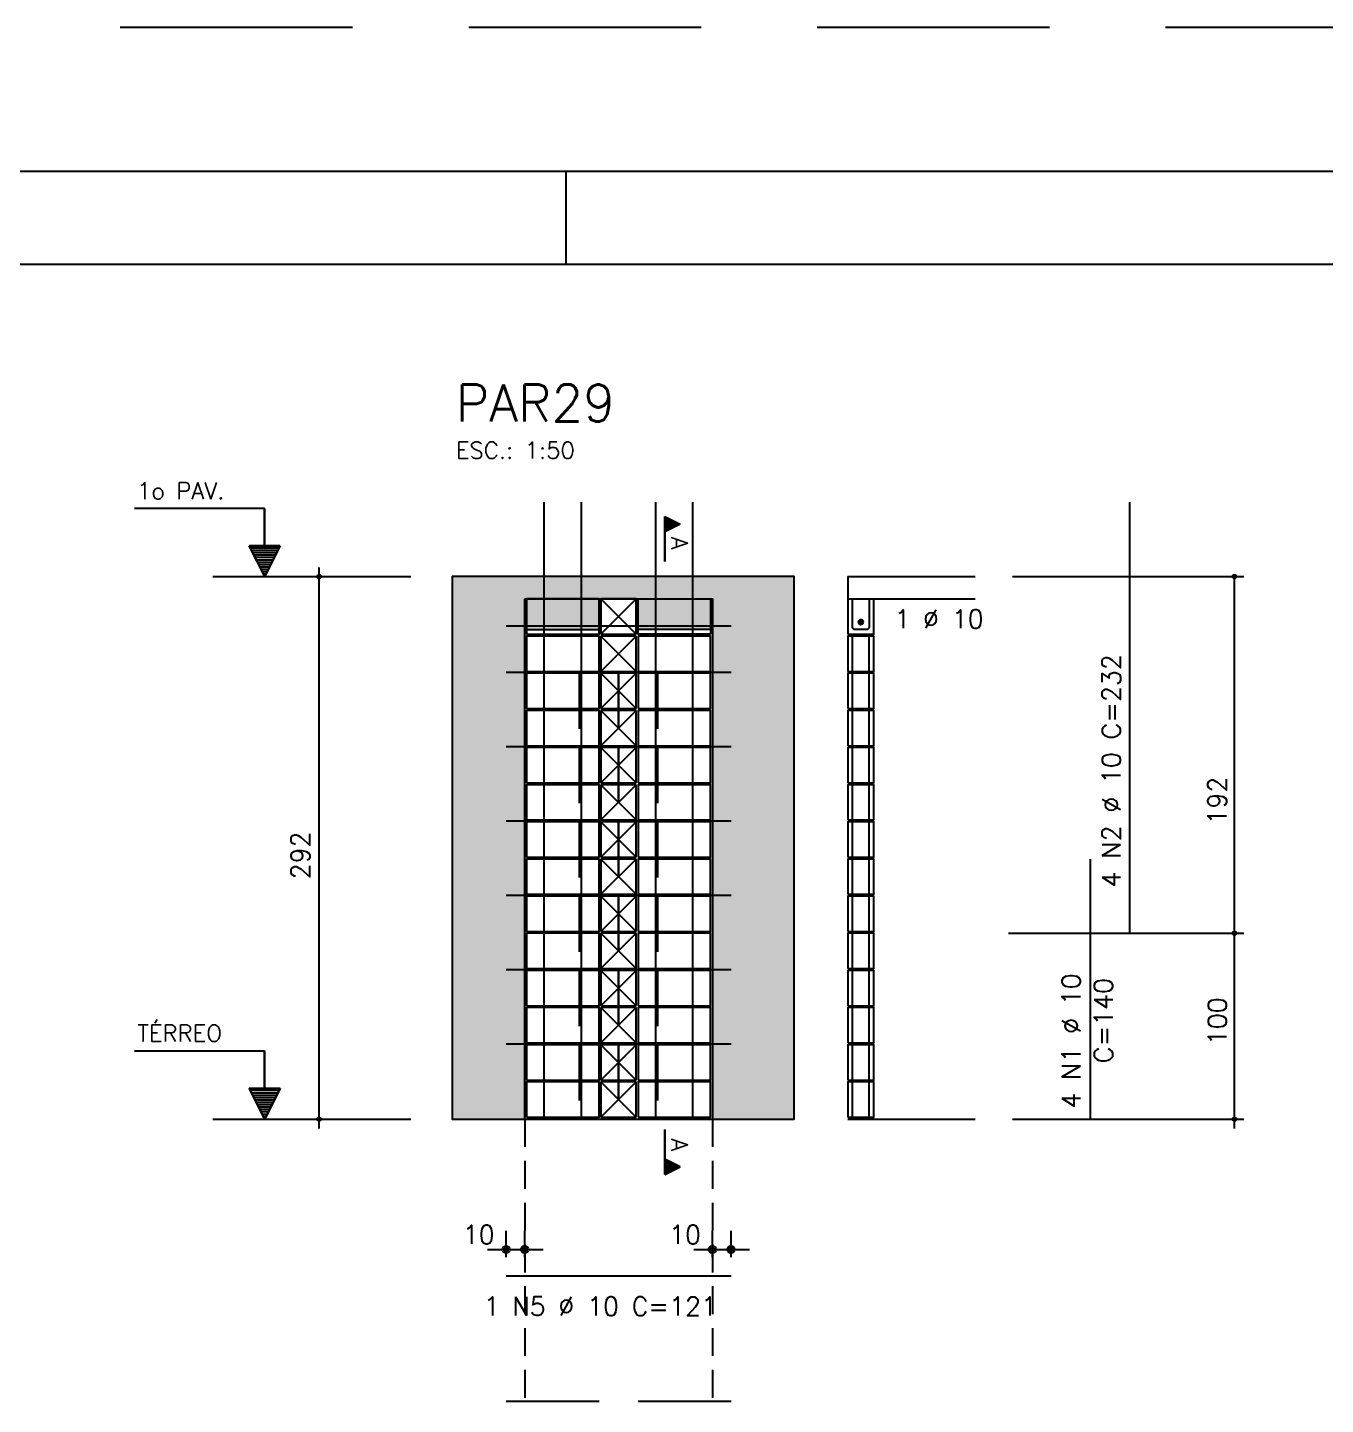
# Model space of a CAD drawing. Extents: x -1.9 to 86, y -1.6 to 60.9.
# Drawn here: x 41.3 to 55.27, y 46.12 to 60.95 of the extents above; entities that cross this region are included whole.
import ezdxf

# ---------------------------------------------------------------- set-up
doc = ezdxf.new("R2010")
doc.units = 0
doc.header["$MEASUREMENT"] = 0
doc.linetypes.add('ESTILO_TQS_0001', pattern=[0.45, 0.3, -0.15])
doc.linetypes.add('HIDDEN', pattern=[0.375, 0.25, -0.125])
doc.layers.get('0').update_dxf_attribs({"linetype": 'CONTINUOUS'})
doc.layers.get('Defpoints').update_dxf_attribs({"linetype": 'CONTINUOUS'})
for name, color, linetype in [('ARQ_FOLHA', 7, 'CONTINUOUS'), ('PENA_01', 1, 'CONTINUOUS'), ('PENA_02', 2, 'CONTINUOUS'), ('PENA_03', 3, 'CONTINUOUS'), ('PENA_05', 5, 'CONTINUOUS'), ('PENA_06', 6, 'CONTINUOUS'), ('PENA_09', 254, 'CONTINUOUS'), ('PENA_11', 252, 'CONTINUOUS')]:
    doc.layers.add(name, color=color, linetype=linetype)
doc.styles.get("Standard").update_dxf_attribs({"font": 'ROMANS.SHX'})

# ---------------------------------------------------------------- blocks, each defined once
blk = doc.blocks.new('FOLHA A1 - 841 X 594')
at = {"layer": 'ARQ_FOLHA', "color": 1}
blk.add_line((-370, 584), (-370, 594), dxfattribs=at)
for points in [[(-841, 0), (0, 0), (0, 594), (-841, 594)], [(-816, 10), (-10, 10), (-10, 584), (-816, 584)]]:
    blk.add_lwpolyline(points, close=True, dxfattribs=at)
at = {"layer": 'Defpoints', "color": 8, "linetype": 'HIDDEN', "ltscale": 100}
blk.add_lwpolyline([(-860.5, 609.5), (-860.5, -15.5), (19.5, -15.5), (19.5, 609.5)], close=True, dxfattribs=at)
blk = doc.blocks.new('*U24')
blk.add_blockref('FOLHA A1 - 841 X 594', (0, 0))

msp = doc.modelspace()

# ---------------------------------------------------------------- linework, layer by layer
at = {"layer": 'PENA_01', "linetype": 'Continuous'}
for p, q in [((43.294445, 55.036139), (45.425308, 55.036139)), ((46.672801, 54.466139), (47.452801, 54.466139)), ((48.652801, 54.466139), (47.872801, 54.466139)), ((43.294445, 49.196139), (45.425308, 49.196139)), ((46.452801, 47.708785), (46.452801, 47.992582)), ((46.652801, 47.708785), (46.652801, 47.992582)), ((48.672801, 47.708785), (48.672801, 47.992582)), ((48.872801, 47.708785), (48.872801, 47.992582)), ((46.252801, 47.792582), (46.852801, 47.792582)), ((48.472801, 47.792582), (49.072801, 47.792582))]:
    msp.add_line(p, q, dxfattribs=at)
at = {"layer": 'PENA_01', "linetype": 'ESTILO_TQS_0001'}
for p, q in [((46.652801, 49.196139), (46.652801, 46.160225)), ((48.672801, 49.196139), (48.672801, 46.160225))]:
    msp.add_line(p, q, dxfattribs=at)
at = {"layer": 'PENA_02', "linetype": 'Continuous'}
for p, q in [((47.852801, 54.796139), (47.472801, 54.796139)), ((47.472801, 54.796139), (47.472801, 54.416139)), ((47.852801, 54.416139), (47.852801, 54.796139)), ((47.472801, 54.416139), (47.852801, 54.416139)), ((47.852801, 54.396139), (47.472801, 54.396139)), ((47.472801, 54.396139), (47.472801, 54.016139)), ((47.852801, 54.016139), (47.852801, 54.396139)), ((47.472801, 54.016139), (47.852801, 54.016139)), ((47.852801, 53.996139), (47.472801, 53.996139)), ((47.472801, 53.996139), (47.472801, 53.616139)), ((47.852801, 53.616139), (47.852801, 53.996139)), ((47.472801, 53.616139), (47.852801, 53.616139)), ((47.852801, 53.596139), (47.472801, 53.596139)), ((47.472801, 53.596139), (47.472801, 53.216139)), ((47.852801, 53.216139), (47.852801, 53.596139)), ((47.472801, 53.216139), (47.852801, 53.216139)), ((47.852801, 53.196139), (47.472801, 53.196139)), ((47.472801, 53.196139), (47.472801, 52.816139)), ((47.852801, 52.816139), (47.852801, 53.196139)), ((47.472801, 52.816139), (47.852801, 52.816139)), ((47.852801, 52.796139), (47.472801, 52.796139)), ((47.472801, 52.796139), (47.472801, 52.416139)), ((47.852801, 52.416139), (47.852801, 52.796139)), ((47.472801, 52.416139), (47.852801, 52.416139)), ((47.852801, 52.396139), (47.472801, 52.396139)), ((47.472801, 52.396139), (47.472801, 52.016139)), ((47.852801, 52.016139), (47.852801, 52.396139)), ((47.472801, 52.016139), (47.852801, 52.016139)), ((47.852801, 51.996139), (47.472801, 51.996139)), ((47.472801, 51.996139), (47.472801, 51.616139)), ((47.852801, 51.616139), (47.852801, 51.996139)), ((47.472801, 51.616139), (47.852801, 51.616139)), ((47.852801, 51.596139), (47.472801, 51.596139)), ((47.472801, 51.596139), (47.472801, 51.216139)), ((47.852801, 51.216139), (47.852801, 51.596139)), ((47.472801, 51.216139), (47.852801, 51.216139)), ((47.852801, 51.196139), (47.472801, 51.196139)), ((47.472801, 51.196139), (47.472801, 50.816139)), ((47.852801, 50.816139), (47.852801, 51.196139)), ((47.472801, 50.816139), (47.852801, 50.816139)), ((47.852801, 50.796139), (47.472801, 50.796139)), ((47.472801, 50.796139), (47.472801, 50.416139)), ((47.852801, 50.416139), (47.852801, 50.796139)), ((47.472801, 50.416139), (47.852801, 50.416139)), ((47.852801, 50.396139), (47.472801, 50.396139)), ((47.472801, 50.396139), (47.472801, 50.016139)), ((47.852801, 50.016139), (47.852801, 50.396139)), ((47.472801, 50.016139), (47.852801, 50.016139)), ((47.852801, 49.996139), (47.472801, 49.996139)), ((47.472801, 49.996139), (47.472801, 49.616139)), ((47.852801, 49.616139), (47.852801, 49.996139)), ((47.472801, 49.616139), (47.852801, 49.616139)), ((47.852801, 49.596139), (47.472801, 49.596139)), ((47.472801, 49.596139), (47.472801, 49.216139)), ((47.852801, 49.216139), (47.852801, 49.596139)), ((47.472801, 49.216139), (47.852801, 49.216139)), ((46.652801, 49.196139), (48.672801, 49.196139))]:
    msp.add_line(p, q, dxfattribs=at)
for points in [[(46.652801, 54.796139), (48.672801, 54.796139), (48.672801, 49.196139), (49.552801, 49.196139), (49.552801, 55.036139), (45.872801, 55.036139), (45.872801, 49.196139), (46.652801, 49.196139), (46.652801, 54.796139)], [(46.672801, 54.416139), (47.452801, 54.416139), (47.452801, 54.796139), (46.672801, 54.796139), (46.672801, 54.416139)], [(48.652801, 54.416139), (47.872801, 54.416139), (47.872801, 54.796139), (48.652801, 54.796139), (48.652801, 54.416139)], [(46.672801, 54.016139), (47.452801, 54.016139), (47.452801, 54.396139), (46.672801, 54.396139), (46.672801, 54.016139)], [(47.872801, 54.016139), (48.652801, 54.016139), (48.652801, 54.396139), (47.872801, 54.396139), (47.872801, 54.016139)], [(46.672801, 53.616139), (47.452801, 53.616139), (47.452801, 53.996139), (46.672801, 53.996139), (46.672801, 53.616139)], [(47.872801, 53.616139), (48.652801, 53.616139), (48.652801, 53.996139), (47.872801, 53.996139), (47.872801, 53.616139)], [(46.672801, 53.216139), (47.452801, 53.216139), (47.452801, 53.596139), (46.672801, 53.596139), (46.672801, 53.216139)], [(47.872801, 53.216139), (48.652801, 53.216139), (48.652801, 53.596139), (47.872801, 53.596139), (47.872801, 53.216139)], [(46.672801, 52.816139), (47.452801, 52.816139), (47.452801, 53.196139), (46.672801, 53.196139), (46.672801, 52.816139)], [(47.872801, 52.816139), (48.652801, 52.816139), (48.652801, 53.196139), (47.872801, 53.196139), (47.872801, 52.816139)], [(46.672801, 52.416139), (47.452801, 52.416139), (47.452801, 52.796139), (46.672801, 52.796139), (46.672801, 52.416139)], [(47.872801, 52.416139), (48.652801, 52.416139), (48.652801, 52.796139), (47.872801, 52.796139), (47.872801, 52.416139)], [(46.672801, 52.016139), (47.452801, 52.016139), (47.452801, 52.396139), (46.672801, 52.396139), (46.672801, 52.016139)], [(47.872801, 52.016139), (48.652801, 52.016139), (48.652801, 52.396139), (47.872801, 52.396139), (47.872801, 52.016139)], [(46.672801, 51.616139), (47.452801, 51.616139), (47.452801, 51.996139), (46.672801, 51.996139), (46.672801, 51.616139)], [(47.872801, 51.616139), (48.652801, 51.616139), (48.652801, 51.996139), (47.872801, 51.996139), (47.872801, 51.616139)], [(46.672801, 51.216139), (47.452801, 51.216139), (47.452801, 51.596139), (46.672801, 51.596139), (46.672801, 51.216139)], [(47.872801, 51.216139), (48.652801, 51.216139), (48.652801, 51.596139), (47.872801, 51.596139), (47.872801, 51.216139)], [(46.672801, 50.816139), (47.452801, 50.816139), (47.452801, 51.196139), (46.672801, 51.196139), (46.672801, 50.816139)], [(47.872801, 50.816139), (48.652801, 50.816139), (48.652801, 51.196139), (47.872801, 51.196139), (47.872801, 50.816139)], [(46.672801, 50.416139), (47.452801, 50.416139), (47.452801, 50.796139), (46.672801, 50.796139), (46.672801, 50.416139)], [(47.872801, 50.416139), (48.652801, 50.416139), (48.652801, 50.796139), (47.872801, 50.796139), (47.872801, 50.416139)], [(46.672801, 50.016139), (47.452801, 50.016139), (47.452801, 50.396139), (46.672801, 50.396139), (46.672801, 50.016139)], [(47.872801, 50.016139), (48.652801, 50.016139), (48.652801, 50.396139), (47.872801, 50.396139), (47.872801, 50.016139)], [(46.672801, 49.616139), (47.452801, 49.616139), (47.452801, 49.996139), (46.672801, 49.996139), (46.672801, 49.616139)], [(47.872801, 49.616139), (48.652801, 49.616139), (48.652801, 49.996139), (47.872801, 49.996139), (47.872801, 49.616139)], [(46.672801, 49.216139), (47.452801, 49.216139), (47.452801, 49.596139), (46.672801, 49.596139), (46.672801, 49.216139)], [(47.872801, 49.216139), (48.652801, 49.216139), (48.652801, 49.596139), (47.872801, 49.596139), (47.872801, 49.216139)]]:
    msp.add_lwpolyline(points, dxfattribs=at)
for centre, radius in [((44.440591, 55.036139), 0.02), ((44.440591, 55.036139), 0.01), ((54.290771, 55.036139), 0.02), ((54.290771, 55.036139), 0.01), ((54.290771, 51.196139), 0.02), ((54.290771, 51.196139), 0.01), ((44.440591, 49.196139), 0.02), ((54.290771, 49.196139), 0.02), ((44.440591, 49.196139), 0.01), ((54.290771, 49.196139), 0.01), ((46.452801, 47.792582), 0.04), ((46.452801, 47.792582), 0.02), ((46.652801, 47.792582), 0.04), ((46.652801, 47.792582), 0.02), ((48.672801, 47.792582), 0.04), ((48.672801, 47.792582), 0.02), ((48.872801, 47.792582), 0.04), ((48.872801, 47.792582), 0.02)]:
    msp.add_circle(centre, radius, dxfattribs=at)
at = {"layer": 'PENA_03', "linetype": 'Continuous'}
for p, q in [((43.853444, 55.768004), (42.453444, 55.768004)), ((43.853444, 55.368004), (43.853444, 55.768004)), ((43.854844, 55.368004), (43.854844, 55.769404)), ((48.160748, 55.197454), (48.160748, 55.683836)), ((48.160748, 55.683836), (48.326681, 55.60087)), ((48.161443, 55.682708), (48.32512, 55.60087)), ((48.326681, 55.60087), (48.161443, 55.518251)), ((48.161444, 55.682708), (48.161444, 55.519031)), ((48.32512, 55.60087), (48.161444, 55.519031)), ((48.173512, 55.677454), (48.173512, 55.524285)), ((48.186276, 55.671072), (48.186276, 55.530667)), ((48.19904, 55.66469), (48.19904, 55.537049)), ((48.211804, 55.658308), (48.211804, 55.543431)), ((48.224568, 55.651926), (48.224568, 55.549813)), ((48.237332, 55.645544), (48.237332, 55.556195)), ((48.250096, 55.639162), (48.250096, 55.562577)), ((48.26286, 55.63278), (48.26286, 55.568959)), ((48.275624, 55.626398), (48.275624, 55.575341)), ((48.288388, 55.620016), (48.288388, 55.581723)), ((48.301153, 55.613634), (48.301153, 55.588105)), ((48.313917, 55.607252), (48.313917, 55.594488)), ((48.161444, 55.518251), (48.161444, 55.197454)), ((43.854144, 55.036139), (43.688211, 55.368004)), ((43.688211, 55.368004), (43.853444, 55.368004)), ((43.854144, 55.039261), (43.690467, 55.366613)), ((44.01782, 55.366613), (43.690467, 55.366613)), ((44.007312, 55.342476), (43.700974, 55.342476)), ((43.994548, 55.316948), (43.713739, 55.316948)), ((44.020076, 55.368004), (43.854144, 55.036139)), ((44.01782, 55.366614), (43.854144, 55.03926)), ((43.854844, 55.368004), (44.020076, 55.368004)), ((43.981784, 55.29142), (43.726503, 55.29142)), ((43.96902, 55.265892), (43.739267, 55.265892)), ((43.956256, 55.240364), (43.752031, 55.240364)), ((43.943492, 55.214836), (43.764795, 55.214836)), ((43.930728, 55.189308), (43.777559, 55.189308)), ((43.917964, 55.16378), (43.790323, 55.16378)), ((43.9052, 55.138252), (43.803087, 55.138252)), ((43.892436, 55.112724), (43.815851, 55.112724)), ((43.879672, 55.087195), (43.828615, 55.087195)), ((43.866908, 55.061667), (43.84138, 55.061667)), ((44.440591, 49.095606), (44.440591, 55.136139)), ((50.130776, 55.036139), (50.130776, 54.416139)), ((50.130776, 55.036139), (51.501455, 55.036139)), ((51.901455, 55.036139), (54.390771, 55.036139)), ((54.290771, 49.095606), (54.290771, 55.036139)), ((47.472801, 54.416139), (47.852801, 54.796139)), ((47.852801, 54.416139), (47.472801, 54.796139)), ((50.130776, 54.796139), (51.501455, 54.796139)), ((47.472801, 54.016139), (47.852801, 54.396139)), ((47.852801, 54.016139), (47.472801, 54.396139)), ((50.180776, 54.016139), (50.180776, 54.396139)), ((50.360776, 54.016139), (50.360776, 54.396139)), ((47.472801, 53.616139), (47.852801, 53.996139)), ((47.852801, 53.616139), (47.472801, 53.996139)), ((50.180776, 53.616139), (50.180776, 53.996139)), ((50.360776, 53.616139), (50.360776, 53.996139)), ((47.472801, 53.216139), (47.852801, 53.596139)), ((47.852801, 53.216139), (47.472801, 53.596139)), ((50.180776, 53.216139), (50.180776, 53.596139)), ((50.360776, 53.216139), (50.360776, 53.596139)), ((47.472801, 52.816139), (47.852801, 53.196139)), ((47.852801, 52.816139), (47.472801, 53.196139)), ((50.180776, 52.816139), (50.180776, 53.196139)), ((50.360776, 52.816139), (50.360776, 53.196139)), ((47.472801, 52.416139), (47.852801, 52.796139)), ((47.852801, 52.416139), (47.472801, 52.796139)), ((50.180776, 52.416139), (50.180776, 52.796139)), ((50.360776, 52.416139), (50.360776, 52.796139)), ((47.472801, 52.016139), (47.852801, 52.396139)), ((47.852801, 52.016139), (47.472801, 52.396139)), ((50.180776, 52.016139), (50.180776, 52.396139)), ((50.360776, 52.016139), (50.360776, 52.396139)), ((47.472801, 51.616139), (47.852801, 51.996139)), ((47.852801, 51.616139), (47.472801, 51.996139)), ((50.180776, 51.616139), (50.180776, 51.996139)), ((50.360776, 51.616139), (50.360776, 51.996139)), ((47.472801, 51.216139), (47.852801, 51.596139)), ((47.852801, 51.216139), (47.472801, 51.596139)), ((50.180776, 51.216139), (50.180776, 51.596139)), ((50.360776, 51.216139), (50.360776, 51.596139)), ((47.472801, 50.816139), (47.852801, 51.196139)), ((47.852801, 50.816139), (47.472801, 51.196139)), ((50.180776, 50.816139), (50.180776, 51.196139)), ((50.360776, 50.816139), (50.360776, 51.196139)), ((51.859524, 51.196139), (54.390771, 51.196139)), ((47.472801, 50.416139), (47.852801, 50.796139)), ((47.852801, 50.416139), (47.472801, 50.796139)), ((50.180776, 50.416139), (50.180776, 50.796139)), ((50.360776, 50.416139), (50.360776, 50.796139)), ((47.472801, 50.016139), (47.852801, 50.396139)), ((47.852801, 50.016139), (47.472801, 50.396139)), ((50.180776, 50.016139), (50.180776, 50.396139)), ((50.360776, 50.016139), (50.360776, 50.396139)), ((47.472801, 49.616139), (47.852801, 49.996139)), ((47.852801, 49.616139), (47.472801, 49.996139)), ((50.180776, 49.616139), (50.180776, 49.996139)), ((50.360776, 49.616139), (50.360776, 49.996139)), ((43.853444, 49.928004), (42.453444, 49.928004)), ((43.853444, 49.528004), (43.853444, 49.928004)), ((43.854844, 49.528004), (43.854844, 49.929404)), ((43.854144, 49.196139), (43.688211, 49.528004)), ((43.688211, 49.528004), (43.853444, 49.528004)), ((43.854144, 49.199261), (43.690467, 49.526613)), ((44.01782, 49.526613), (43.690467, 49.526613)), ((44.020076, 49.528004), (43.854144, 49.196139)), ((44.01782, 49.526614), (43.854144, 49.19926)), ((43.854844, 49.528004), (44.020076, 49.528004)), ((47.472801, 49.216139), (47.852801, 49.596139)), ((47.852801, 49.216139), (47.472801, 49.596139)), ((50.180776, 49.216139), (50.180776, 49.596139)), ((50.360776, 49.216139), (50.360776, 49.596139)), ((44.007312, 49.502476), (43.700974, 49.502476)), ((43.994548, 49.476948), (43.713739, 49.476948)), ((43.981784, 49.45142), (43.726503, 49.45142)), ((43.96902, 49.425892), (43.739267, 49.425892)), ((43.956256, 49.400364), (43.752031, 49.400364)), ((43.943492, 49.374836), (43.764795, 49.374836)), ((43.930728, 49.349308), (43.777559, 49.349308)), ((43.917964, 49.32378), (43.790323, 49.32378)), ((43.9052, 49.298252), (43.803087, 49.298252)), ((43.892436, 49.272724), (43.815851, 49.272724)), ((43.879672, 49.247195), (43.828615, 49.247195)), ((43.866908, 49.221667), (43.84138, 49.221667)), ((48.160748, 49.085281), (48.160748, 48.598899)), ((48.161444, 48.764484), (48.161444, 49.085281)), ((50.130776, 49.196139), (51.501455, 49.196139)), ((51.901455, 49.196139), (54.390771, 49.196139)), ((48.160748, 48.598899), (48.326681, 48.681865)), ((48.326681, 48.681865), (48.161443, 48.764484)), ((48.161443, 48.600027), (48.32512, 48.681865)), ((48.161444, 48.600027), (48.161444, 48.763704)), ((48.32512, 48.681865), (48.161444, 48.763704)), ((48.173512, 48.605281), (48.173512, 48.75845)), ((48.186276, 48.611663), (48.186276, 48.752068)), ((48.19904, 48.618045), (48.19904, 48.745686)), ((48.211804, 48.624427), (48.211804, 48.739304)), ((48.224568, 48.630809), (48.224568, 48.732922)), ((48.237332, 48.637191), (48.237332, 48.72654)), ((48.250096, 48.643573), (48.250096, 48.720158)), ((48.26286, 48.649955), (48.26286, 48.713776)), ((48.275624, 48.656337), (48.275624, 48.707394)), ((48.288388, 48.662719), (48.288388, 48.701012)), ((48.301153, 48.669101), (48.301153, 48.69463)), ((48.313917, 48.675483), (48.313917, 48.688247)), ((46.452801, 47.508785), (46.452801, 47.508785)), ((46.652801, 47.508785), (46.652801, 47.508785)), ((48.672801, 47.508785), (48.672801, 47.508785)), ((48.872801, 47.508785), (48.872801, 47.508785))]:
    msp.add_line(p, q, dxfattribs=at)
for points in [[(50.130776, 54.416139), (50.410776, 54.416139), (50.410776, 54.796139)], [(50.360776, 54.796139), (50.360776, 54.486139), (50.340776, 54.466139), (50.200776, 54.466139), (50.180776, 54.486139), (50.180776, 54.796139)], [(50.295325, 54.547129), (50.293163, 54.557297), (50.287053, 54.565707), (50.27805, 54.570905), (50.267711, 54.571992), (50.257825, 54.56878), (50.250099, 54.561824), (50.245871, 54.552327), (50.245871, 54.541931), (50.250099, 54.532434), (50.257825, 54.525478), (50.267711, 54.522266), (50.27805, 54.523352), (50.287053, 54.52855), (50.293163, 54.53696), (50.295325, 54.547129)], [(50.130776, 54.016139), (50.410776, 54.016139), (50.410776, 54.396139), (50.130776, 54.396139), (50.130776, 54.016139)], [(50.130776, 53.616139), (50.410776, 53.616139), (50.410776, 53.996139), (50.130776, 53.996139), (50.130776, 53.616139)], [(50.130776, 53.216139), (50.410776, 53.216139), (50.410776, 53.596139), (50.130776, 53.596139), (50.130776, 53.216139)], [(50.130776, 52.816139), (50.410776, 52.816139), (50.410776, 53.196139), (50.130776, 53.196139), (50.130776, 52.816139)], [(50.130776, 52.416139), (50.410776, 52.416139), (50.410776, 52.796139), (50.130776, 52.796139), (50.130776, 52.416139)], [(50.130776, 52.016139), (50.410776, 52.016139), (50.410776, 52.396139), (50.130776, 52.396139), (50.130776, 52.016139)], [(50.130776, 51.616139), (50.410776, 51.616139), (50.410776, 51.996139), (50.130776, 51.996139), (50.130776, 51.616139)], [(50.130776, 51.216139), (50.410776, 51.216139), (50.410776, 51.596139), (50.130776, 51.596139), (50.130776, 51.216139)], [(50.130776, 50.816139), (50.410776, 50.816139), (50.410776, 51.196139), (50.130776, 51.196139), (50.130776, 50.816139)], [(50.130776, 50.416139), (50.410776, 50.416139), (50.410776, 50.796139), (50.130776, 50.796139), (50.130776, 50.416139)], [(50.130776, 50.016139), (50.410776, 50.016139), (50.410776, 50.396139), (50.130776, 50.396139), (50.130776, 50.016139)], [(50.130776, 49.616139), (50.410776, 49.616139), (50.410776, 49.996139), (50.130776, 49.996139), (50.130776, 49.616139)], [(50.130776, 49.216139), (50.410776, 49.216139), (50.410776, 49.596139), (50.130776, 49.596139), (50.130776, 49.216139)]]:
    msp.add_lwpolyline(points, dxfattribs=at)
msp.add_circle((50.270325, 54.547129), 0.025, dxfattribs=at)
for points in [[(50.295325, 54.547129), (50.250099, 54.561824), (50.245871, 54.552327)], [(50.295325, 54.547129), (50.245871, 54.552327), (50.245871, 54.541931)], [(50.295325, 54.547129), (50.257825, 54.56878), (50.246832, 54.555679)], [(50.295325, 54.547129), (50.246832, 54.555679), (50.246832, 54.538578)], [(50.295325, 54.547129), (50.257825, 54.56878), (50.250099, 54.561824)], [(50.295325, 54.547129), (50.267711, 54.571992), (50.257825, 54.56878)], [(50.295325, 54.547129), (50.274666, 54.571749), (50.257825, 54.56878)], [(50.295325, 54.547129), (50.27805, 54.570905), (50.267711, 54.571992)], [(50.295325, 54.547129), (50.289476, 54.563199), (50.274666, 54.571749)], [(50.295325, 54.547129), (50.287053, 54.565707), (50.27805, 54.570905)], [(50.295325, 54.547129), (50.293163, 54.557297), (50.287053, 54.565707)], [(50.295325, 54.547129), (50.245871, 54.541931), (50.250099, 54.532434)], [(50.295325, 54.547129), (50.246832, 54.538578), (50.257825, 54.525478)], [(50.295325, 54.547129), (50.250099, 54.532434), (50.257825, 54.525478)], [(50.295325, 54.547129), (50.257825, 54.525478), (50.274666, 54.522509)], [(50.295325, 54.547129), (50.257825, 54.525478), (50.267711, 54.522266)], [(50.295325, 54.547129), (50.267711, 54.522266), (50.27805, 54.523352)], [(50.295325, 54.547129), (50.274666, 54.522509), (50.289476, 54.531059)], [(50.295325, 54.547129), (50.27805, 54.523352), (50.287053, 54.52855)], [(50.295325, 54.547129), (50.287053, 54.52855), (50.293163, 54.53696)], [(50.295325, 54.547129), (50.289476, 54.531059), (50.295325, 54.547129)], [(50.295325, 54.547129), (50.293163, 54.53696), (50.295325, 54.547129)]]:
    msp.add_solid(points, dxfattribs=at)
at = {"layer": 'PENA_05', "linetype": 'Continuous'}
for p, q in [((46.862801, 49.196139), (46.862801, 55.836139)), ((47.262801, 49.196139), (47.262801, 55.836139)), ((48.062801, 49.196139), (48.062801, 55.836139)), ((48.462801, 49.196139), (48.462801, 55.836139)), ((53.167021, 51.196139), (53.167021, 55.836139)), ((46.452801, 54.506139), (48.872801, 54.506139)), ((46.452801, 54.006139), (47.452801, 54.006139)), ((47.242801, 53.396139), (47.242801, 54.006139)), ((47.242801, 54.006139), (47.662801, 54.006139)), ((47.662801, 54.006139), (47.662801, 53.396139)), ((47.662801, 53.396139), (47.662801, 54.006139)), ((47.662801, 54.006139), (48.082801, 54.006139)), ((47.872801, 54.006139), (48.872801, 54.006139)), ((48.082801, 54.006139), (48.082801, 53.396139)), ((46.452801, 53.206139), (47.452801, 53.206139)), ((47.242801, 52.596139), (47.242801, 53.206139)), ((47.242801, 53.206139), (47.662801, 53.206139)), ((47.662801, 53.206139), (47.662801, 52.596139)), ((47.662801, 52.596139), (47.662801, 53.206139)), ((47.662801, 53.206139), (48.082801, 53.206139)), ((47.872801, 53.206139), (48.872801, 53.206139)), ((48.082801, 53.206139), (48.082801, 52.596139)), ((46.452801, 52.406139), (47.452801, 52.406139)), ((47.242801, 51.796139), (47.242801, 52.406139)), ((47.242801, 52.406139), (47.662801, 52.406139)), ((47.662801, 52.406139), (47.662801, 51.796139)), ((47.662801, 51.796139), (47.662801, 52.406139)), ((47.662801, 52.406139), (48.082801, 52.406139)), ((47.872801, 52.406139), (48.872801, 52.406139)), ((48.082801, 52.406139), (48.082801, 51.796139)), ((52.741097, 49.196139), (52.741097, 51.996139)), ((46.452801, 51.606139), (47.452801, 51.606139)), ((47.242801, 50.996139), (47.242801, 51.606139)), ((47.242801, 51.606139), (47.662801, 51.606139)), ((47.662801, 51.606139), (47.662801, 50.996139)), ((47.662801, 50.996139), (47.662801, 51.606139)), ((47.662801, 51.606139), (48.082801, 51.606139)), ((47.872801, 51.606139), (48.872801, 51.606139)), ((48.082801, 51.606139), (48.082801, 50.996139)), ((46.452801, 50.806139), (47.452801, 50.806139)), ((47.242801, 50.196139), (47.242801, 50.806139)), ((47.242801, 50.806139), (47.662801, 50.806139)), ((47.662801, 50.806139), (47.662801, 50.196139)), ((47.662801, 50.196139), (47.662801, 50.806139)), ((47.662801, 50.806139), (48.082801, 50.806139)), ((47.872801, 50.806139), (48.872801, 50.806139)), ((48.082801, 50.806139), (48.082801, 50.196139)), ((46.452801, 50.006139), (47.452801, 50.006139)), ((47.242801, 49.396139), (47.242801, 50.006139)), ((47.242801, 50.006139), (47.662801, 50.006139)), ((47.662801, 50.006139), (47.662801, 49.396139)), ((47.662801, 49.396139), (47.662801, 50.006139)), ((47.662801, 50.006139), (48.082801, 50.006139)), ((47.872801, 50.006139), (48.872801, 50.006139)), ((48.082801, 50.006139), (48.082801, 49.396139)), ((46.452801, 47.508785), (48.872801, 47.508785)), ((46.452801, 46.160225), (47.452801, 46.160225)), ((47.872801, 46.160225), (48.872801, 46.160225))]:
    msp.add_line(p, q, dxfattribs=at)
at = {"layer": 'PENA_09', "linetype": 'Continuous'}
for points in [[(46.672801, 54.466139), (47.452801, 54.466139), (47.452801, 54.796139), (46.672801, 54.796139), (46.672801, 54.466139)], [(48.652801, 54.466139), (47.872801, 54.466139), (47.872801, 54.796139), (48.652801, 54.796139), (48.652801, 54.466139)]]:
    msp.add_lwpolyline(points, dxfattribs=at)
for points in [[(46.672801, 54.466139), (47.452801, 54.466139), (47.452801, 54.796139)], [(46.672801, 54.466139), (47.452801, 54.796139), (46.672801, 54.796139)], [(46.672801, 54.466139), (46.672801, 54.796139), (46.672801, 54.466139)], [(48.652801, 54.466139), (47.872801, 54.466139), (47.872801, 54.796139)], [(48.652801, 54.466139), (47.872801, 54.796139), (48.652801, 54.796139)], [(48.652801, 54.466139), (48.652801, 54.796139), (48.652801, 54.466139)]]:
    msp.add_solid(points, dxfattribs=at)
at = {"layer": 'PENA_11', "linetype": 'Continuous'}
for points in [[(49.552801, 55.036139), (45.872801, 55.036139), (46.652801, 54.796139)], [(46.652801, 54.796139), (45.872801, 55.036139), (46.652801, 49.196139)], [(45.872801, 55.036139), (45.872801, 49.196139), (46.652801, 49.196139)], [(48.672801, 54.796139), (49.552801, 55.036139), (46.652801, 54.796139)], [(49.552801, 49.196139), (49.552801, 55.036139), (48.672801, 54.796139)], [(48.672801, 49.196139), (49.552801, 49.196139), (48.672801, 54.796139)]]:
    msp.add_solid(points, dxfattribs=at)

# ---------------------------------------------------------------- block references
at = {"xscale": 0.09999999999999938, "yscale": 0.09999999999999938, "zscale": 0.09999999999999938}
msp.add_blockref('*U24', (84.1, -0.0025), dxfattribs=at)

# ---------------------------------------------------------------- texts
at = {"layer": 'PENA_03', "linetype": 'Continuous'}
for s, height, p in [('ESC.: 1:50', 0.18, (45.911488, 56.306139)), ('1o PAV.', 0.18, (42.47915, 55.869878)), ('1 %%c 10', 0.2, (50.631595, 54.479838)), ('TÉRREO', 0.18, (42.483715, 50.029878)), ('10', 0.2, (45.986134, 47.852582)), ('10', 0.2, (48.206134, 47.852582)), ('1 N5 %%c 10 C=121', 0.2, (46.209848, 47.080795))]:
    msp.add_text(s, height=height, dxfattribs=at).set_placement(p)
for s, height, rotation, p in [('A', 0.18, 270, (48.227777, 55.465437)), ('4 N2 %%c 10 C=232', 0.2, 90, (53.065961, 51.689235)), ('192', 0.2, 90, (54.205378, 52.367945)), ('292', 0.2, 90, (44.338286, 51.777536)), ('4 N1 %%c 10', 0.2, 90, (52.633653, 49.308245)), ('C=140', 0.2, 90, (52.980891, 49.797535)), ('100', 0.2, 90, (54.206993, 49.992386)), ('A', 0.18, 270, (48.227777, 48.988727))]:
    msp.add_text(s, height=height, rotation=rotation, dxfattribs=at).set_placement(p)
at = {"layer": 'PENA_06', "linetype": 'Continuous'}
msp.add_text('PAR29', height=0.4, dxfattribs=at).set_placement((45.911488, 56.706139))

doc.saveas('drawing.dxf')
